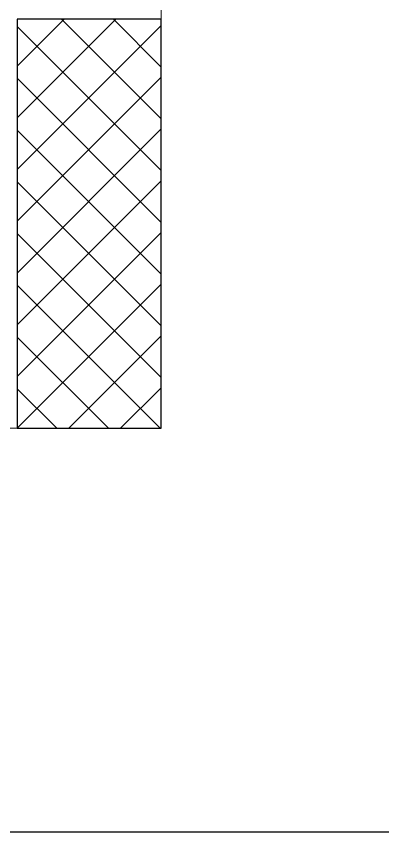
# Model space of a CAD drawing. Header units: millimetres. Extents: x 0 to 145404, y 0 to 194550.
# Drawn here: x 106010.3 to 106073.9, y 19457.2 to 19598.7 of the extents above; entities that cross this region are included whole.
import ezdxf

# ---------------------------------------------------------------- set-up
doc = ezdxf.new("R2010")
doc.units = ezdxf.units.MM
for name, color, linetype, lineweight in [('АР - детали окон', 152, 'Continuous', 0), ('АР - Наружная стена', 144, 'Continuous', 30), ('АР - Окна', 150, 'Continuous', 9), ('АР - утеплитель', 40, 'Continuous', 30), ('АР - утеплитель - штриховка', 30, 'Continuous', 0)]:
    doc.layers.add(name, color=color, linetype=linetype, lineweight=lineweight)

# ---------------------------------------------------------------- blocks, each defined once
blk = doc.blocks.new('блок балконный дверной с проходом 750мм')
at = {"layer": 'АР - утеплитель - штриховка'}
h = blk.add_hatch(dxfattribs=at)
h.set_pattern_fill('ANSI37', color=256, scale=2, angle=360)
h.set_pattern_definition([(44.99999999999999, (-2619453.436677077, 1661577.841544422), (-4.490128060534574, 4.490128060534577), []), (134.9999999999999, (-2619453.436677077, 1661577.841544422), (-4.490128060534578, -4.490128060534573), [])])
h.paths.add_polyline_path([(-25.00015833203361, 8.999632776683683), (-0.0002799013527692296, 8.999632776683683), (-0.0002799008871079423, 79.99950333042554), (-25.00015833203361, 79.99950333042554)])
at = {"layer": 'АР - детали окон', "color": 251}
blk.add_lwpolyline([(-950.000098820652, 79.99791722252277), (-900.000098820652, 79.99791722252277), (-900.000098820652, 149.9979172225228), (-50.00009882065217, 149.9979172225228), (-50.00009882065217, 79.99791722252277), (-9.882065216970659e-05, 79.99791722252277), (-9.882065216970659e-05, -250.0020827774772), (-950.000098820652, -250.0020827774771)], close=True, dxfattribs=at)
at = {"layer": 'АР - детали окон', "color": 252, "linetype": 'Continuous', "ltscale": 0.5, "flags": 128}
blk.add_lwpolyline([(-0.0002799008871079423, 79.9997283817863), (-950.000098820652, 79.99791722205711)], dxfattribs=at)
at = {"layer": 'АР - утеплитель', "color": 2}
blk.add_lwpolyline([(-0.0002799008871079423, 8.999632776214384), (-25.00015833110228, 8.999632776447214), (-25.00015833110228, 79.99950333018907), (-0.0002799008871079423, 79.9995033304219)], close=True, dxfattribs=at)
blk = doc.blocks.new('Квартира 1К 6300 тип 27-4')
at = {"layer": 'АР - Наружная стена'}
blk.add_lwpolyline([(0, -6550.000000002794), (6499.999999997206, -6550.000000002794), (6499.999999997206, -6150.000000002794), (0, -6150.000000002794)], close=True, dxfattribs=at)
at = {"layer": 'АР - Окна', "xscale": -1, "rotation": 180}
blk.add_blockref('блок балконный дверной с проходом 750мм', (5260.000098817982, -6400.002082780236), dxfattribs=at)
blk = doc.blocks.new('H_Section_1')
at = {"rotation": 56.96711930257281}
blk.add_blockref('Квартира 1К 6300 тип 27-4', (1859.240936043672, -13375.56454782793), dxfattribs=at)

msp = doc.modelspace()

# ---------------------------------------------------------------- block references
at = {"rotation": 303.0328806974269}
msp.add_blockref('H_Section_1', (110975.4535773927, 34857.16391575533, 2.101178052659037e-07), dxfattribs=at)

doc.saveas('drawing.dxf')
